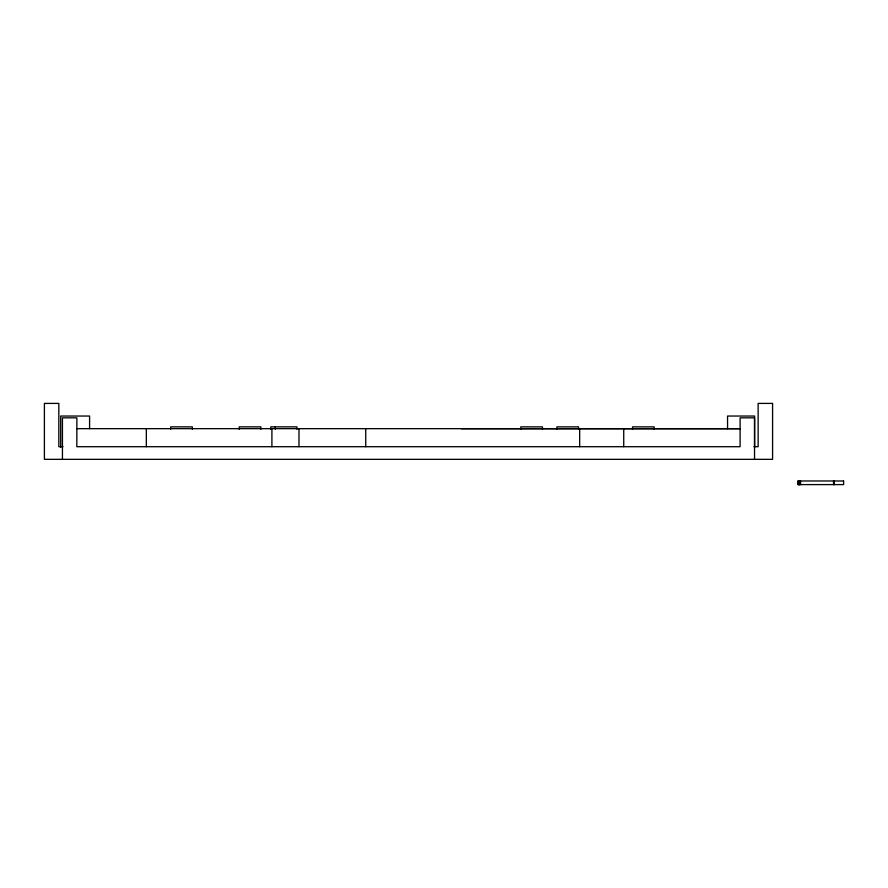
<?xml version="1.0" encoding="UTF-8"?>
<svg xmlns="http://www.w3.org/2000/svg" width="888" height="888" viewBox="0 0 888 888"><rect width="100%" height="100%" fill="white"/><g stroke="black" fill="none" stroke-linecap="round" stroke-linejoin="round"><path stroke-width="1.33" d="M76.879 428.66L740.081 428.66M461.349 428.715L740.104 428.715M62.993 446.708L58.83 446.708L58.83 403.407L44.4 403.407L44.4 459.34L772.582 459.34L772.582 403.407L758.141 403.407L758.141 446.708L753.99 446.708M834.11 480.985L834.11 484.593M833.965 480.985L833.965 484.593M833.555 480.985L833.555 484.593M800.521 480.985L800.521 484.593M799.977 480.985L799.977 484.593M799.799 480.985L799.799 484.593M799.566 480.985L799.566 484.593M799.389 480.985L799.389 484.593M798.623 480.985L798.623 484.593M798.434 480.985L798.434 484.593M798.179 480.985L798.179 484.593M754.611 447.152L754.611 416.039L727.55 416.039L727.55 428.66M754.534 459.34L754.534 417.837L740.104 417.837L740.104 446.708L76.834 446.708L76.879 417.837L62.438 417.837L62.438 459.34M654.19 429.27L654.19 426.862L632.545 426.862L632.545 429.27M623.731 428.66L623.731 446.708M579.664 428.66L579.664 446.708M578.554 429.27L578.554 426.862L556.898 426.862L556.898 429.27M542.468 429.27L542.468 426.862L520.812 426.862L520.812 429.27M365.734 428.66L365.734 446.708M298.979 428.66L298.979 446.708M296.958 429.27L296.958 426.862L270.796 426.862L270.796 429.27M275.302 426.862L275.302 429.27M271.906 428.66L271.906 446.708M260.872 429.27L260.872 426.862L239.227 426.862L239.227 429.27M192.319 429.27L192.319 426.862L170.663 426.862L170.663 429.27M146.342 428.66L146.342 446.708M89.588 428.66L89.588 416.039L60.717 416.039L60.717 447.152M843.6 480.985L798.023 480.985L798.023 484.593L843.6 484.593L843.6 480.985"/></g></svg>
